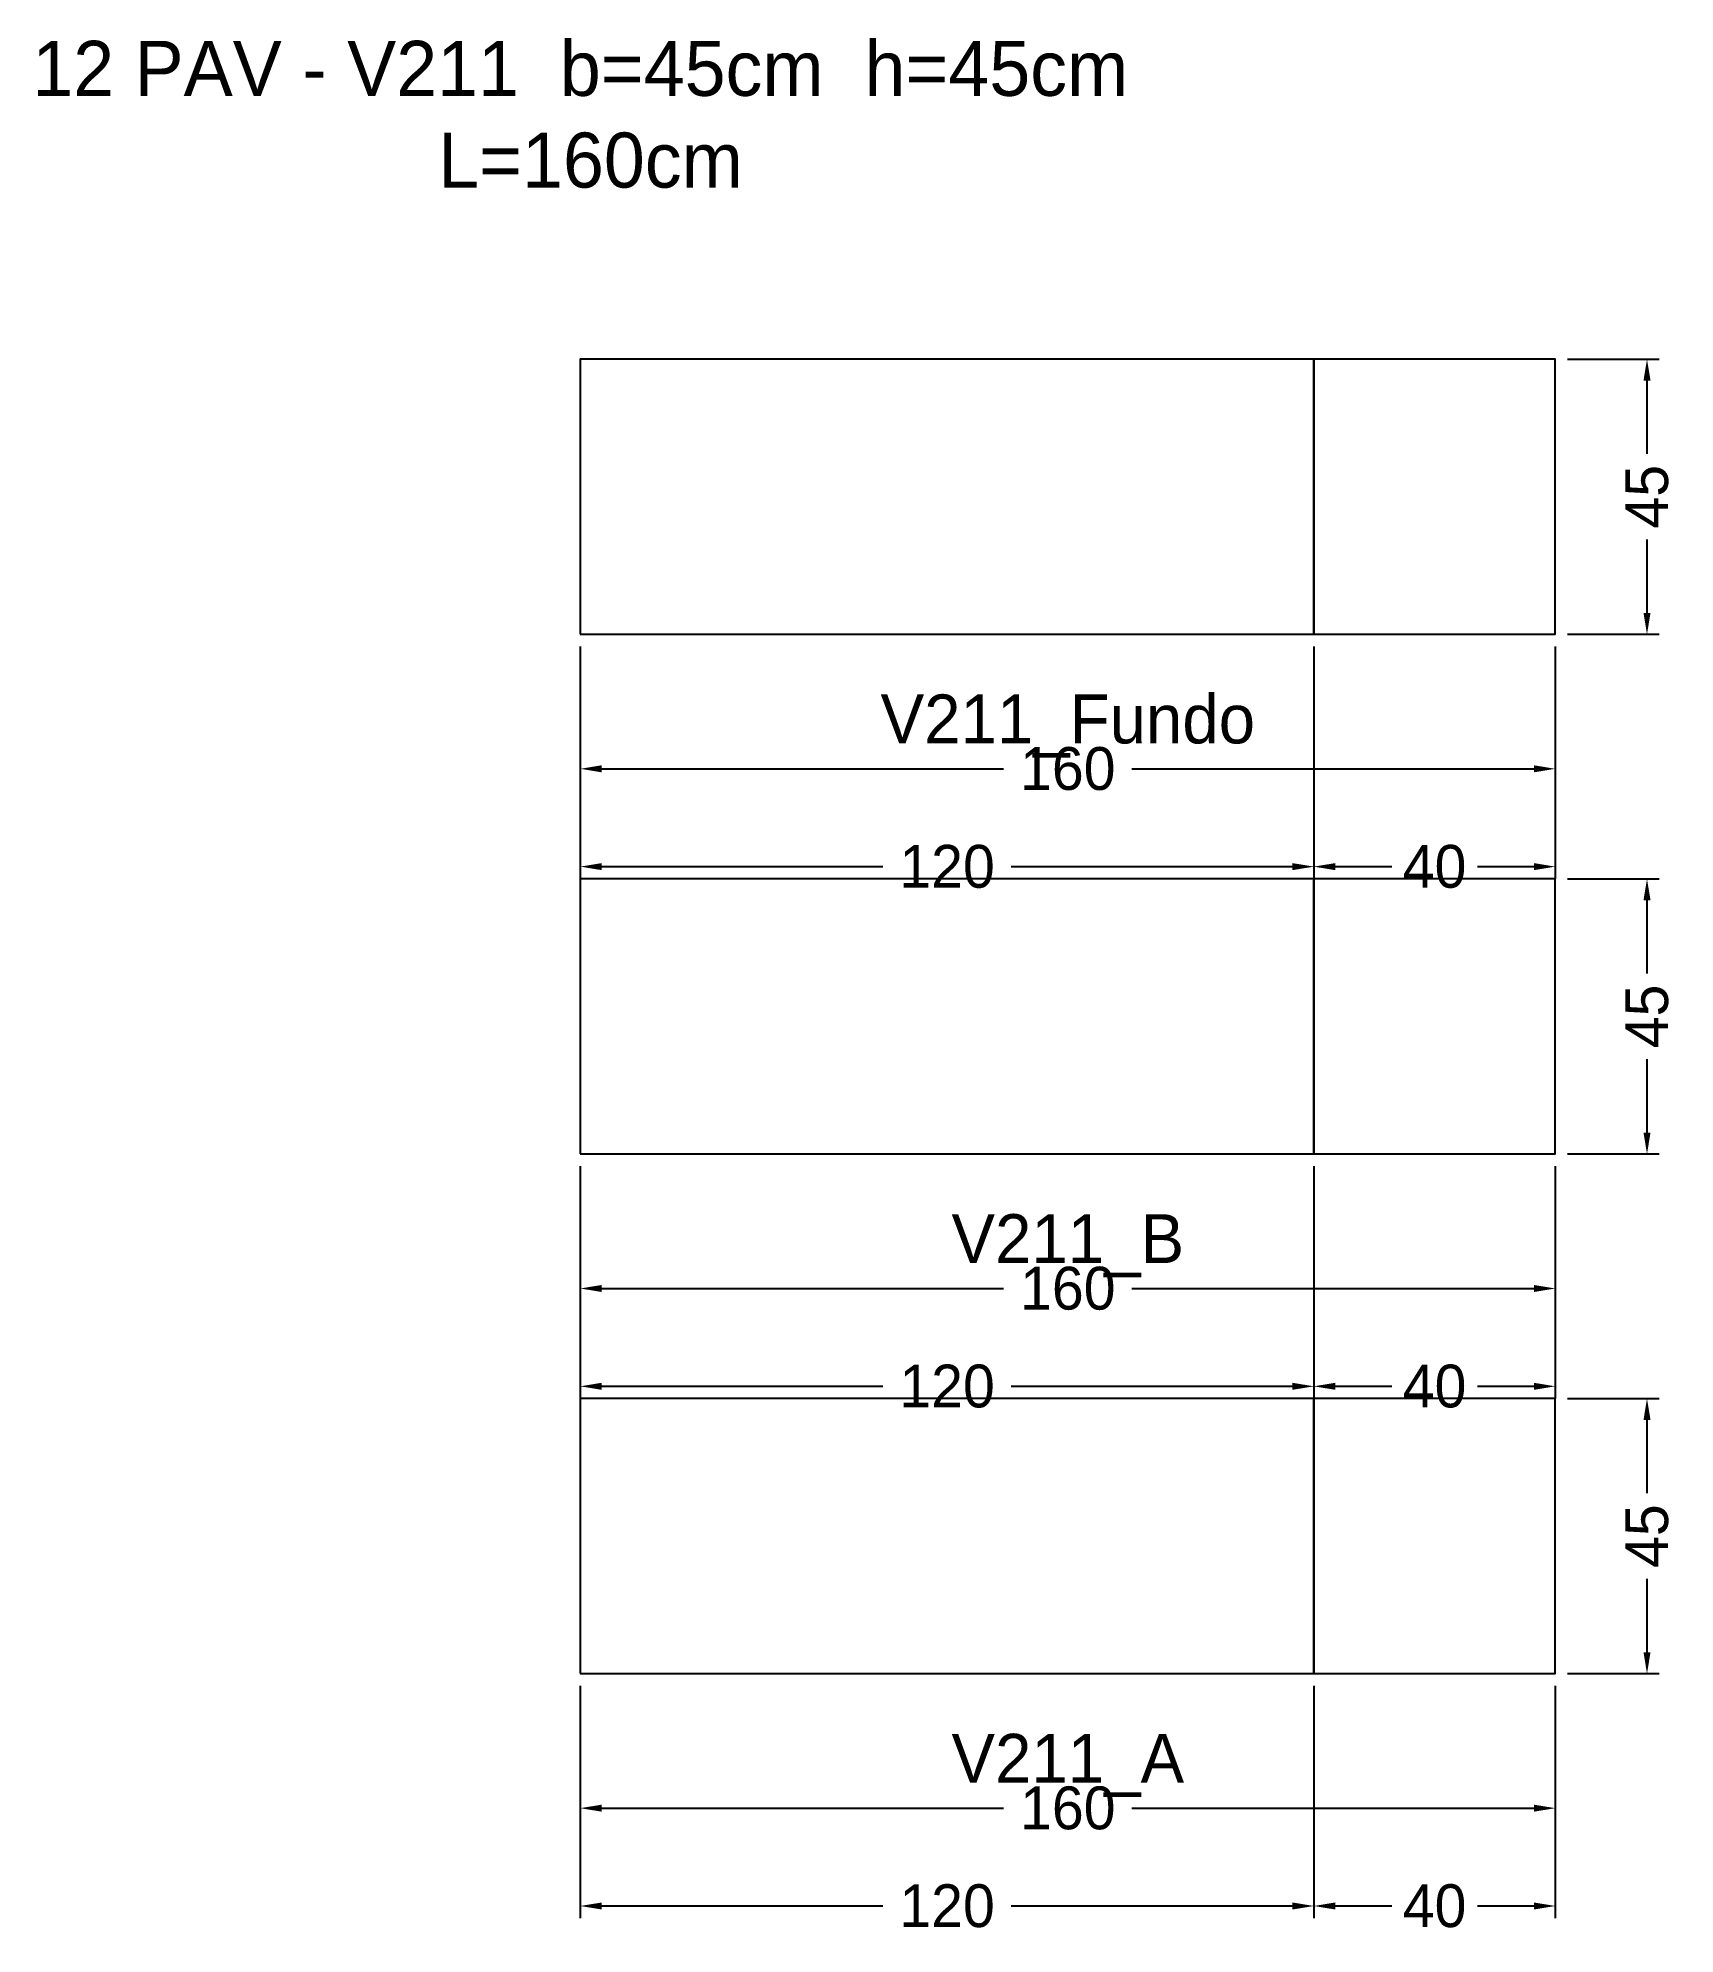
# Model space of a CAD drawing. Header units: metres. Extents: x -89 to 179, y -43 to 268.
import ezdxf

# ---------------------------------------------------------------- set-up
doc = ezdxf.new("R2010")
doc.units = ezdxf.units.M
for name, color, linetype in [('COTA', 3, 'Continuous'), ('NOMENCLATURA', 2, 'Continuous'), ('Paineis', 7, 'Continuous'), ('Texto Secao', 2, 'Continuous')]:
    doc.layers.add(name, color=color, linetype=linetype)
doc.dimstyles.new('COTA_VIG', dxfattribs={"dimtxt": 7, "dimasz": 3.5, "dimexe": 2, "dimexo": 2, "dimgap": 1.5, "dimtad": 1, "dimdec": 1, "dimcen": 2.5, "dimclrd": 3, "dimclre": 3, "dimclrt": 3, "dimazin": 3, "dimtfac": 1, "dimtmove": 0, "dimatfit": 3})

# ---------------------------------------------------------------- blocks, each defined once
blk = doc.blocks.new('_CLOSEDFILLED')
at = {"color": 0, "linetype": 'BYBLOCK'}
blk.add_solid([(-1, 0.164), (0, 0), (-1, -0.164)], dxfattribs=at)
blk = doc.blocks.new('*D1')
at = {"color": 3}
for p, q in [((0, -2), (0, -24)), ((159.5, -2), (159.5, -24)), ((3.5, -22), (69.25, -22)), ((90.25, -22), (156, -22))]:
    blk.add_line(p, q, dxfattribs=at)
at = {"layer": 'Defpoints'}
for p in [(0, 0), (159.5, 0), (0, -22)]:
    blk.add_point(p, dxfattribs=at)
at = {"layer": 'COTA', "color": 3, "xscale": 3.5, "yscale": 3.5, "rotation": 180}
blk.add_blockref('_CLOSEDFILLED', (0, -22), dxfattribs=at)
at = {"layer": 'COTA', "color": 3, "xscale": 3.5, "yscale": 3.5}
blk.add_blockref('_CLOSEDFILLED', (159.5, -22), dxfattribs=at)
at = {"layer": 'COTA', "color": 3, "insert": (79.75, -22), "char_height": 7, "attachment_point": 5}
blk.add_mtext('160', dxfattribs=at)
blk = doc.blocks.new('*D2')
at = {"color": 3}
for p, q in [((0, -2), (0, -40)), ((120, -2), (120, -40)), ((3.5, -38), (49.5, -38)), ((70.5, -38), (116.5, -38))]:
    blk.add_line(p, q, dxfattribs=at)
at = {"layer": 'Defpoints'}
for p in [(0, 0), (120, 0), (0, -38)]:
    blk.add_point(p, dxfattribs=at)
at = {"layer": 'COTA', "color": 3, "xscale": 3.5, "yscale": 3.5, "rotation": 180}
blk.add_blockref('_CLOSEDFILLED', (0, -38), dxfattribs=at)
at = {"layer": 'COTA', "color": 3, "xscale": 3.5, "yscale": 3.5}
blk.add_blockref('_CLOSEDFILLED', (120, -38), dxfattribs=at)
at = {"layer": 'COTA', "color": 3, "insert": (60, -38), "char_height": 7, "attachment_point": 5}
blk.add_mtext('120', dxfattribs=at)
blk = doc.blocks.new('*D3')
at = {"color": 3}
for p, q in [((120, -2), (120, -40)), ((159.5, -2), (159.5, -40)), ((123.5, -38), (132.75, -38)), ((146.75, -38), (156, -38))]:
    blk.add_line(p, q, dxfattribs=at)
at = {"layer": 'Defpoints'}
for p in [(120, 0), (159.5, 0), (120, -38)]:
    blk.add_point(p, dxfattribs=at)
at = {"layer": 'COTA', "color": 3, "xscale": 3.5, "yscale": 3.5, "rotation": 180}
blk.add_blockref('_CLOSEDFILLED', (120, -38), dxfattribs=at)
at = {"layer": 'COTA', "color": 3, "xscale": 3.5, "yscale": 3.5}
blk.add_blockref('_CLOSEDFILLED', (159.5, -38), dxfattribs=at)
at = {"layer": 'COTA', "color": 3, "insert": (139.75, -38), "char_height": 7, "attachment_point": 5}
blk.add_mtext('40', dxfattribs=at)
blk = doc.blocks.new('*D4')
at = {"color": 3}
for p, q in [((161.5, 45), (176.5, 45)), ((174.5, 29.5), (174.5, 41.5)), ((174.5, 3.5), (174.5, 15.5)), ((161.5, 0), (176.5, 0))]:
    blk.add_line(p, q, dxfattribs=at)
at = {"layer": 'Defpoints'}
for p in [(159.5, 45), (159.5, 0), (174.5, 0)]:
    blk.add_point(p, dxfattribs=at)
at = {"layer": 'COTA', "color": 3, "xscale": 3.5, "yscale": 3.5}
for p, rotation in [((174.5, 45), 90), ((174.5, 0), 270)]:
    blk.add_blockref('_CLOSEDFILLED', p, dxfattribs=dict(at, rotation=rotation))
at = {"layer": 'COTA', "color": 3, "insert": (174.5, 22.5), "char_height": 7, "attachment_point": 5, "rotation": 90}
blk.add_mtext('45', dxfattribs=at)
blk = doc.blocks.new('*D5')
at = {"color": 3}
for p, q in [((0, 83), (0, 61)), ((159.5, 83), (159.5, 61)), ((3.5, 63), (69.25, 63)), ((90.25, 63), (156, 63))]:
    blk.add_line(p, q, dxfattribs=at)
at = {"layer": 'Defpoints'}
for p in [(0, 85), (159.5, 85), (0, 63)]:
    blk.add_point(p, dxfattribs=at)
at = {"layer": 'COTA', "color": 3, "xscale": 3.5, "yscale": 3.5, "rotation": 180}
blk.add_blockref('_CLOSEDFILLED', (0, 63), dxfattribs=at)
at = {"layer": 'COTA', "color": 3, "xscale": 3.5, "yscale": 3.5}
blk.add_blockref('_CLOSEDFILLED', (159.5, 63), dxfattribs=at)
at = {"layer": 'COTA', "color": 3, "insert": (79.75, 63), "char_height": 7, "attachment_point": 5}
blk.add_mtext('160', dxfattribs=at)
blk = doc.blocks.new('*D6')
at = {"color": 3}
for p, q in [((0, 83), (0, 45)), ((120, 83), (120, 45)), ((3.5, 47), (49.5, 47)), ((70.5, 47), (116.5, 47))]:
    blk.add_line(p, q, dxfattribs=at)
at = {"layer": 'Defpoints'}
for p in [(0, 85), (120, 85), (0, 47)]:
    blk.add_point(p, dxfattribs=at)
at = {"layer": 'COTA', "color": 3, "xscale": 3.5, "yscale": 3.5, "rotation": 180}
blk.add_blockref('_CLOSEDFILLED', (0, 47), dxfattribs=at)
at = {"layer": 'COTA', "color": 3, "xscale": 3.5, "yscale": 3.5}
blk.add_blockref('_CLOSEDFILLED', (120, 47), dxfattribs=at)
at = {"layer": 'COTA', "color": 3, "insert": (60, 47), "char_height": 7, "attachment_point": 5}
blk.add_mtext('120', dxfattribs=at)
blk = doc.blocks.new('*D7')
at = {"color": 3}
for p, q in [((120, 83), (120, 45)), ((159.5, 83), (159.5, 45)), ((123.5, 47), (132.75, 47)), ((146.75, 47), (156, 47))]:
    blk.add_line(p, q, dxfattribs=at)
at = {"layer": 'Defpoints'}
for p in [(120, 85), (159.5, 85), (120, 47)]:
    blk.add_point(p, dxfattribs=at)
at = {"layer": 'COTA', "color": 3, "xscale": 3.5, "yscale": 3.5, "rotation": 180}
blk.add_blockref('_CLOSEDFILLED', (120, 47), dxfattribs=at)
at = {"layer": 'COTA', "color": 3, "xscale": 3.5, "yscale": 3.5}
blk.add_blockref('_CLOSEDFILLED', (159.5, 47), dxfattribs=at)
at = {"layer": 'COTA', "color": 3, "insert": (139.75, 47), "char_height": 7, "attachment_point": 5}
blk.add_mtext('40', dxfattribs=at)
blk = doc.blocks.new('*D8')
at = {"color": 3}
for p, q in [((161.5, 130), (176.5, 130)), ((174.5, 114.5), (174.5, 126.5)), ((174.5, 88.5), (174.5, 100.5)), ((161.5, 85), (176.5, 85))]:
    blk.add_line(p, q, dxfattribs=at)
at = {"layer": 'Defpoints'}
for p in [(159.5, 130), (159.5, 85), (174.5, 85)]:
    blk.add_point(p, dxfattribs=at)
at = {"layer": 'COTA', "color": 3, "xscale": 3.5, "yscale": 3.5}
for p, rotation in [((174.5, 130), 90), ((174.5, 85), 270)]:
    blk.add_blockref('_CLOSEDFILLED', p, dxfattribs=dict(at, rotation=rotation))
at = {"layer": 'COTA', "color": 3, "insert": (174.5, 107.5), "char_height": 7, "attachment_point": 5, "rotation": 90}
blk.add_mtext('45', dxfattribs=at)
blk = doc.blocks.new('*D9')
at = {"color": 3}
for p, q in [((0, 168), (0, 146)), ((159.5, 168), (159.5, 146)), ((3.5, 148), (69.25, 148)), ((90.25, 148), (156, 148))]:
    blk.add_line(p, q, dxfattribs=at)
at = {"layer": 'Defpoints'}
for p in [(0, 170), (159.5, 170), (0, 148)]:
    blk.add_point(p, dxfattribs=at)
at = {"layer": 'COTA', "color": 3, "xscale": 3.5, "yscale": 3.5, "rotation": 180}
blk.add_blockref('_CLOSEDFILLED', (0, 148), dxfattribs=at)
at = {"layer": 'COTA', "color": 3, "xscale": 3.5, "yscale": 3.5}
blk.add_blockref('_CLOSEDFILLED', (159.5, 148), dxfattribs=at)
at = {"layer": 'COTA', "color": 3, "insert": (79.75, 148), "char_height": 7, "attachment_point": 5}
blk.add_mtext('160', dxfattribs=at)
blk = doc.blocks.new('*D10')
at = {"color": 3}
for p, q in [((0, 168), (0, 130)), ((120, 168), (120, 130)), ((3.5, 132), (49.5, 132)), ((70.5, 132), (116.5, 132))]:
    blk.add_line(p, q, dxfattribs=at)
at = {"layer": 'Defpoints'}
for p in [(0, 170), (120, 170), (0, 132)]:
    blk.add_point(p, dxfattribs=at)
at = {"layer": 'COTA', "color": 3, "xscale": 3.5, "yscale": 3.5, "rotation": 180}
blk.add_blockref('_CLOSEDFILLED', (0, 132), dxfattribs=at)
at = {"layer": 'COTA', "color": 3, "xscale": 3.5, "yscale": 3.5}
blk.add_blockref('_CLOSEDFILLED', (120, 132), dxfattribs=at)
at = {"layer": 'COTA', "color": 3, "insert": (60, 132), "char_height": 7, "attachment_point": 5}
blk.add_mtext('120', dxfattribs=at)
blk = doc.blocks.new('*D11')
at = {"color": 3}
for p, q in [((120, 168), (120, 130)), ((159.5, 168), (159.5, 130)), ((123.5, 132), (132.75, 132)), ((146.75, 132), (156, 132))]:
    blk.add_line(p, q, dxfattribs=at)
at = {"layer": 'Defpoints'}
for p in [(120, 170), (159.5, 170), (120, 132)]:
    blk.add_point(p, dxfattribs=at)
at = {"layer": 'COTA', "color": 3, "xscale": 3.5, "yscale": 3.5, "rotation": 180}
blk.add_blockref('_CLOSEDFILLED', (120, 132), dxfattribs=at)
at = {"layer": 'COTA', "color": 3, "xscale": 3.5, "yscale": 3.5}
blk.add_blockref('_CLOSEDFILLED', (159.5, 132), dxfattribs=at)
at = {"layer": 'COTA', "color": 3, "insert": (139.75, 132), "char_height": 7, "attachment_point": 5}
blk.add_mtext('40', dxfattribs=at)
blk = doc.blocks.new('*D12')
at = {"color": 3}
for p, q in [((161.5, 215), (176.5, 215)), ((174.5, 199.5), (174.5, 211.5)), ((174.5, 173.5), (174.5, 185.5)), ((161.5, 170), (176.5, 170))]:
    blk.add_line(p, q, dxfattribs=at)
at = {"layer": 'Defpoints'}
for p in [(159.5, 215), (159.5, 170), (174.5, 170)]:
    blk.add_point(p, dxfattribs=at)
at = {"layer": 'COTA', "color": 3, "xscale": 3.5, "yscale": 3.5}
for p, rotation in [((174.5, 215), 90), ((174.5, 170), 270)]:
    blk.add_blockref('_CLOSEDFILLED', p, dxfattribs=dict(at, rotation=rotation))
at = {"layer": 'COTA', "color": 3, "insert": (174.5, 192.5), "char_height": 7, "attachment_point": 5, "rotation": 90}
blk.add_mtext('45', dxfattribs=at)

msp = doc.modelspace()

# ---------------------------------------------------------------- linework, layer by layer
at = {"layer": 'Paineis'}
for points in [[(0, 170), (120, 170), (120, 215), (0, 215)], [(120, 170), (159.5, 170), (159.5, 215), (120, 215)], [(0, 85), (120, 85), (120, 130), (0, 130)], [(120, 85), (159.5, 85), (159.5, 130), (120, 130)], [(0, 0), (120, 0), (120, 45), (0, 45)], [(120, 0), (159.5, 0), (159.5, 45), (120, 45)]]:
    msp.add_lwpolyline(points, close=True, dxfattribs=at)

# ---------------------------------------------------------------- texts
at = {"layer": 'NOMENCLATURA', "insert": (0, 255), "char_height": 9, "width": 179.5, "attachment_point": 5}
msp.add_mtext('12 PAV - V211  b=45cm  h=45cm  L=160cm', dxfattribs=at)
at = {"layer": 'Texto Secao', "char_height": 8, "width": 179.5, "attachment_point": 5}
for s, insert in [('V211_Fundo', (79.75, 155)), ('V211_B', (79.75, 70)), ('V211_A', (79.75, -15))]:
    msp.add_mtext(s, dxfattribs=dict(at, insert=insert))

# ---------------------------------------------------------------- dimensions: what is measured, and where the dimension line sits
at = {"layer": 'COTA'}
for base, p1, p2, picture, middle in [((174.5, 170), (159.5, 170), (159.5, 215), '*D12', (174.5, 192.5)), ((174.5, 85), (159.5, 85), (159.5, 130), '*D8', (174.5, 107.5)), ((174.5, 0), (159.5, 0), (159.5, 45), '*D4', (174.5, 22.5))]:
    dim = msp.add_linear_dim(base=base, p1=p1, p2=p2, angle=90, dimstyle='COTA_VIG', dxfattribs=at)
    dim.commit()
    dim.dimension.update_dxf_attribs({"geometry": picture, "text_midpoint": middle})
for base, p1, p2, picture, middle in [((0, 148), (0, 170), (159.5, 170), '*D9', (79.75, 148)), ((0, 132), (0, 170), (120, 170), '*D10', (60, 132)), ((120, 132), (120, 170), (159.5, 170), '*D11', (139.75, 132)), ((0, 63), (0, 85), (159.5, 85), '*D5', (79.75, 63)), ((0, 47), (0, 85), (120, 85), '*D6', (60, 47)), ((120, 47), (120, 85), (159.5, 85), '*D7', (139.75, 47)), ((0, -22), (0, 0), (159.5, 0), '*D1', (79.75, -22)), ((0, -38), (0, 0), (120, 0), '*D2', (60, -38)), ((120, -38), (120, 0), (159.5, 0), '*D3', (139.75, -38))]:
    dim = msp.add_linear_dim(base=base, p1=p1, p2=p2, dimstyle='COTA_VIG', dxfattribs=at)
    dim.commit()
    dim.dimension.update_dxf_attribs({"geometry": picture, "text_midpoint": middle})

doc.saveas('drawing.dxf')
